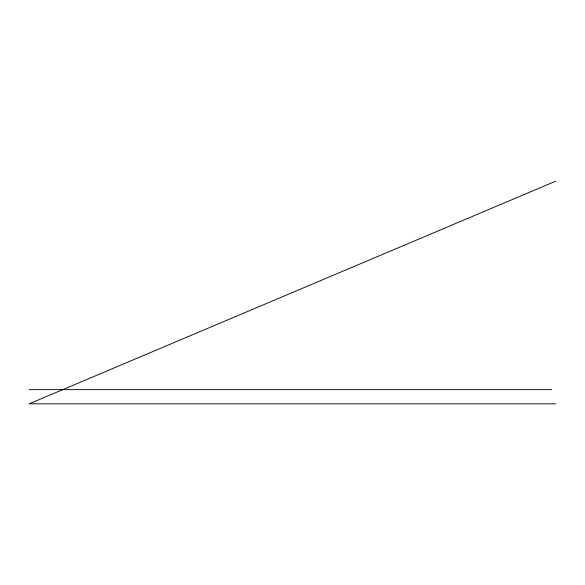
<?xml version="1.0" encoding="UTF-8"?>
<svg xmlns="http://www.w3.org/2000/svg" width="585" height="585" viewBox="0 0 585 585"><rect width="100%" height="100%" fill="white"/><g stroke="black" fill="none" stroke-linecap="round" stroke-linejoin="round"><path stroke-width="0.88" d="M555.75 181.174L29.25 403.825L555.75 403.825M29.25 389.632L551.553 389.632"/></g></svg>
